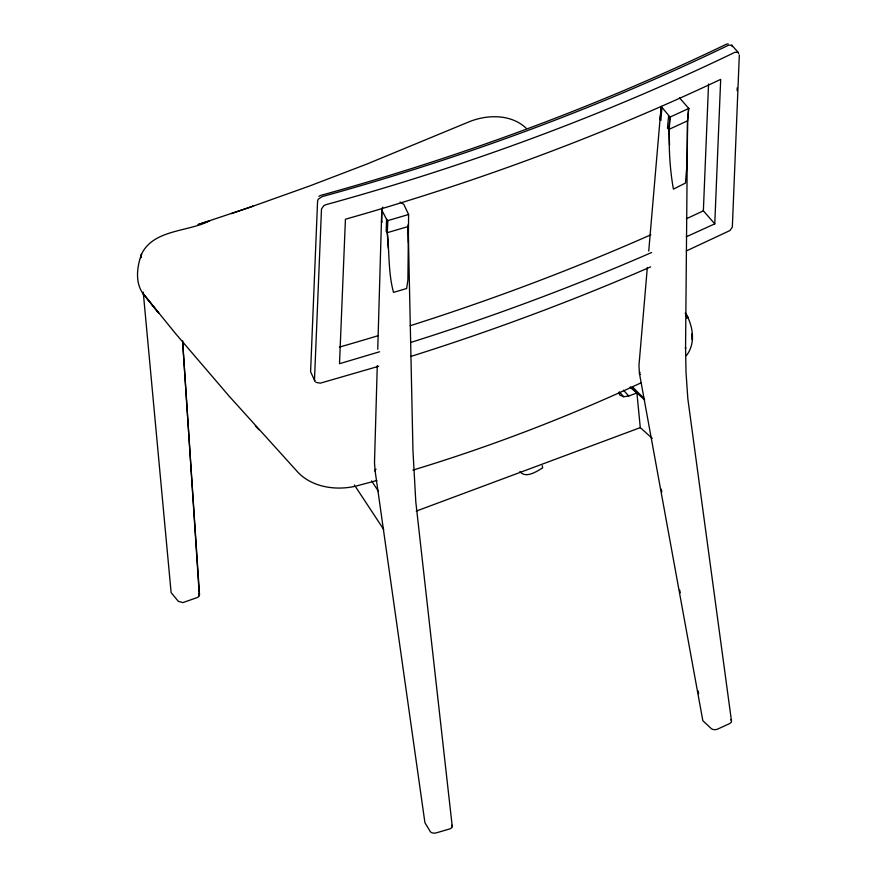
<?xml version="1.0" encoding="UTF-8"?>
<svg xmlns="http://www.w3.org/2000/svg" width="877" height="877" viewBox="0 0 877 877"><rect width="100%" height="100%" fill="white"/><g stroke="black" fill="none" stroke-linecap="round" stroke-linejoin="round"><path stroke-width="1.32" d="M679.543 97.906L688.675 108.309L687.568 120.609L685.551 348.629L685.551 347.358L686.022 372.429L687.842 398.805L731.429 720.631M377.274 365.621L374.501 462.585L375.038 470.324L424.906 822.615L430.289 831.593A4.681 2.806 -5 0 0 436.34 832.854L449.364 829.039A4.681 2.806 -5 0 0 451.984 825.246M377.746 349.232L381.813 208.836L382.767 207.147M381.813 208.836L381.714 222.714L381.429 220.872M382.098 210.688L386.571 219.316L386.187 231.342L387.349 232.657C389.377 252.368 388.281 273.438 393.521 292.392L406.643 288.511L407.904 280.004L408.605 214.514L403.793 204.33L400.12 202.061M386.571 219.316L387.612 220.489L387.228 232.515L388.303 248.334M387.612 220.489L387.349 232.657L408.222 226.54L407.893 224.983M686.285 236.79L714.766 223.854L703.365 210.809L708.55 84.039M714.766 223.854L720.686 79.368A2138.663 1588.554 2.3 0 1 345.428 219.217L339.509 363.703L379.555 351.787M737.108 90.605L737.217 87.875M647.336 267.441L638.949 365.687L639.454 373.438L702.839 720.697L711.302 728.623A4.681 2.817 -5.4 0 0 717.77 729.039L729.434 723.657A4.681 2.817 -5.4 0 0 730.738 719.655M648.739 251.063L661.148 106.391L670.061 117.09L668.954 129.401L669.535 145.154M660.852 113.243L660.041 118.691L660.809 120.445L661.927 108.156M661.072 110.776L661.411 107.093M668.581 115.972L667.474 128.272L668.954 129.401L687.645 120.774L688.675 108.309M669.907 116.97C668.362 140.78 669.25 165.874 673.415 189.136L685.452 183.063L686.954 164.712L687.568 120.609M143.236 292.129L171.114 592.589L178.305 601.315L182.909 602.609L197.073 597.588L198.487 596.809L199.517 594.661L182.613 341.898M639.969 372.188L639.454 373.438L640.188 374.49M686.362 355.689C695.68 343.839 693.247 326.759 686.252 314.415M376.025 469.151L375.038 470.324L375.268 471.464M318.899 196.316L320.565 195.439C459.844 157.082 595.987 107.005 726.189 44.321L728.173 43.85M640.758 382.964C566.959 417.266 490.769 446.481 412.892 470.127M670.061 117.09L688.752 108.474M686.285 250.965L729.949 230.53L732.339 227.099L739.322 54.988M650.668 266.893C572.396 300.921 492.326 330.761 410.929 356.413M618.636 392.6L619.787 395.045L623.7 396.744L628.765 396.009L636.91 392.973L640.287 427.625L652.291 438.412M416.235 511.105L640.287 427.625M252.653 206.325L309.482 186.034L366.641 164.163L468.548 122.024C486.812 114.416 510.82 113.813 526.047 128.097M231.44 213.582L253.025 206.194L197.972 224.6L209.647 220.796C188.566 231.912 153.42 229.226 141.548 254.111C136.933 266.696 134.795 282.822 143.433 294.212L158.781 313.199L142.929 293.389L175.762 333.819L229.127 396.152L298.684 473.109C312.979 487.195 335.157 490.462 354.209 486.505M378.732 366.268L320.302 383.172L315.852 382.339M387.733 220.62L408.605 214.514M376.814 480.53L356.347 486.001M738.16 52.335L731.802 45.231L728.524 45.209A2117.856 1573.097 2.3 0 1 322.111 196.623L318.241 199.222L317.584 201.019L310.59 371.771L315.007 381.309L314.492 379.807L321.486 209.055L323.799 205.656L326.014 204.659A2133.982 1585.079 2.3 0 0 734.882 52.313L738.16 52.335L738.609 53.716M630.168 387.185L636.91 392.973M630.453 387.13L644.705 399.934M632.361 386.801L643.992 398.41M255.339 425.816L258.967 429.785M623.448 390.166L628.765 396.009M619.272 391.876L623.7 396.744M519.94 471.585C525.707 478.908 536.823 471.431 542.644 467.88L542.282 465.698M371.574 480.925L378.338 491.186M354.396 485.003L383.72 529.5M685.408 313.034L687.908 317.408L685.463 313.111M198.991 593.608L199.517 594.661M685.452 313.604L687.031 318.066L685.496 313.736M731.802 45.231L732.251 46.624M661.324 489.213L661.817 491.898M679.741 590.1L680.234 592.786M698.158 690.977L698.64 693.674M452.269 826.671L415.797 501.841L412.957 450.592L408.178 226.376L408.43 242.436M182.635 340.879L199.342 595.779M703.365 210.809A2113.121 1569.589 2.3 0 1 686.373 218.757M650.822 234.817A2113.121 1569.589 2.3 0 1 410.107 325.751M377.899 335.759A2113.121 1569.589 2.3 0 1 339.366 347.106M651.611 252.521A2138.663 1588.554 2.3 0 1 410.589 342.49M141.329 255.021L140.813 257.772L141.548 254.111L141.329 255.021M692.304 336.724L692.194 333.567L692.402 339.958L692.304 336.724"/></g></svg>
